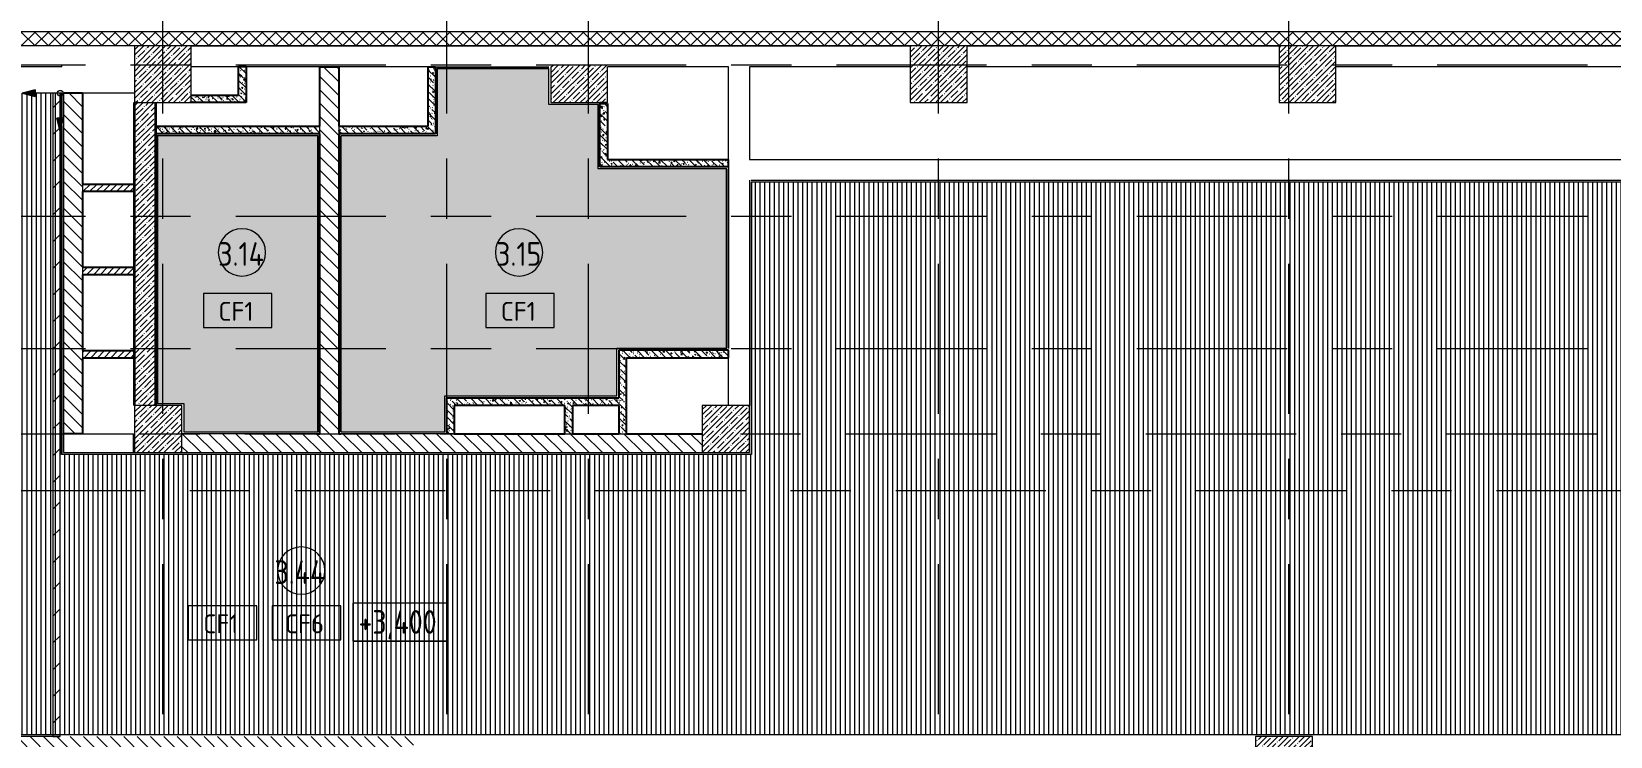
# Model space of a CAD drawing. Header units: millimetres. Extents: x -5507 to 191320, y -8553 to 29000.
# Drawn here: x 12622 to 29311, y 7900 to 15351 of the extents above; entities that cross this region are included whole.
import ezdxf

# ---------------------------------------------------------------- set-up
doc = ezdxf.new("R2010")
doc.units = ezdxf.units.MM
doc.linetypes.add('Осевая', pattern=[3175, 635, -476.25, 1587.5, -476.25])
for name, color, linetype, lineweight in [('A-AREA-IDEN', 7, 'Continuous', 9), ('A-CLNG', 7, 'Continuous', 9), ('A-CLNG-IDEN', 7, 'Continuous', 9), ('A-CLNG-PATT', 7, 'Continuous', 9), ('A-DETL', 7, 'Continuous', 9), ('A-DETL-GENF', 7, 'Continuous', 9), ('A-FLOR', 7, 'Continuous', 9), ('A-WALL', 7, 'Continuous', 9), ('G-ANNO-DIMS', 7, 'Continuous', 9), ('I-WALL', 7, 'Continuous', 9), ('S-COLS', 7, 'Continuous', 9), ('Оси-2', 7, 'Осевая', 9)]:
    doc.layers.add(name, color=color, linetype=linetype, lineweight=lineweight)
for name, color, linetype, lineweight, true_color in [('A-DETL-GENF-3', 7, 'Continuous', 9, 0x004000), ('A-WALL-1', 7, 'Continuous', 25, 0x3c3c3c), ('A-WALL-2', 7, 'Continuous', 13, 0x3c3c3c), ('A-WALL-3', 7, 'Continuous', 35, 0x3c3c3c)]:
    doc.layers.add(name, color=color, linetype=linetype, lineweight=lineweight, true_color=true_color)
doc.styles.add('GOST Common', font='GOST_Common.ttf', dxfattribs={"width": 0.9, "height": 250})
doc.styles.add('GOST Common_1', font='GOST_Common.ttf', dxfattribs={"height": 200})
pattern_1 = [(135, (0, 0), (-70.71068, -70.71068), [])]
pattern_2 = [(135, (0, 0), (-75.43415, -75.43415), [106.68, -17.78, 3.556, -17.78]), (135, (0, 75.39), (-75.43415, -75.43415), []), (50, (0, 0), (127.5292, -11.15758), [13.335, -146.685]), (355, (0, 0), (-24.66966, 133.74), [10.668, -117.348]), (100.451, (10.63, -0.93), (102.85973, 122.5818), [11.333, -124.663]), (46.184, (0, 35.56), (189.7552, -29.4304), [20.002, -220.027]), (96.636, (15.81, 33.1), (166.1822, 173.1996), [17, -186.995]), (351.184, (0, 35.56), (166.184, 173.1976), [16.002, -176.022]), (21, (17.78, 26.67), (106.13027, -71.58603), [13.335, -146.685]), (326, (17.78, 26.67), (43.2619, 128.93175), [10.668, -117.348]), (71.451, (26.62, 20.7), (149.392, 57.34505), [11.333, -124.663]), (37.5, (0, 0), (2.16223, 59.18836), [3.353, -112.573, 3.353, -115.773, -117.793]), (37.5, (0, 0), (2.16223, 59.18836), [-235.052, 3.353, -114.44]), (7.5, (0, 0), (46.77386, 70.12615), [3.353, -64.567, 3.353, -109.906, -44.894]), (7.5, (0, 0), (46.77386, 70.12615), [-181.178, 3.353, -41.542]), (327.5, (-39.65, 0), (94.91367, -4.01009), [3.353, -41.097, 3.353, -135.331, -184.023]), (327.5, (-39.65, 0), (94.91367, -4.01009), [-183.134, 3.353, -180.67]), (317.5, (-57.43, 0), (103.69057, 17.79882), [3.353, -54.432, 3.353, -88.748, -130.683]), (317.5, (-57.43, 0), (103.69057, 17.79882), [-149.885, 3.353, -127.33])]
pattern_3 = [(45, (0, 0), (-57.02463, 57.02463), []), (45, (57.025, 0), (-57.02463, 57.02463), [100.806, -20.161, 3.353, -16.808])]
pattern_4 = [(45, (0, 0), (-35.35534, 35.35534), [])]

# ---------------------------------------------------------------- blocks, each defined once
blk = doc.blocks.new('BSC_Колонна _Прямоугольная - 600х600-V4-План потолков с обозначением видов отделки и геометрии 3 этажа в осях 1-12')
at = {"layer": 'S-COLS'}
h = blk.add_hatch(dxfattribs=at)
h.set_pattern_fill('FP_6', color=256, style=0, pattern_type=2)
h.set_pattern_definition([(45, (-14010, -14900), (-57.02463, 57.02463), []), (45, (-13952.975, -14900), (-57.02463, 57.02463), [100.806, -20.161, 3.353, -16.808])])
h.paths.add_polyline_path([(-300, -300), (300, -300), (300, 300), (-300, 300), (-300, 172)])
for p, q in [((300, 300), (-300, 300)), ((-300, 300), (-300, -300)), ((300, -300), (300, 300)), ((-300, -300), (300, -300))]:
    blk.add_line(p, q, dxfattribs=at)
blk = doc.blocks.new('BSC_Колонна _Прямоугольная - 600х600-V5-План потолков с обозначением видов отделки и геометрии 3 этажа в осях 1-12')
at = {"layer": 'S-COLS'}
h = blk.add_hatch(dxfattribs=at)
h.set_pattern_fill('FP_7', color=256, style=0, pattern_type=2)
h.set_pattern_definition([(45, (-25860, -7600), (-57.02463, 57.02463), []), (45, (-25802.975, -7600), (-57.02463, 57.02463), [100.806, -20.161, 3.353, -16.808])])
h.paths.add_polyline_path([(-300, -300), (300, -300), (300, 300), (-300, 300)])
for p, q in [((300, 300), (-300, 300)), ((-300, 300), (-300, -300)), ((300, -300), (300, 300)), ((-300, -300), (300, -300))]:
    blk.add_line(p, q, dxfattribs=at)
blk = doc.blocks.new('BSC_Колонна _Прямоугольная - 600х600-V6-План потолков с обозначением видов отделки и геометрии 3 этажа в осях 1-12')
at = {"layer": 'S-COLS'}
h = blk.add_hatch(dxfattribs=at)
h.set_pattern_fill('FP_8', color=256, style=0, pattern_type=2)
h.set_pattern_definition([(45, (-26110, -14900), (-57.02463, 57.02463), []), (45, (-26052.975, -14900), (-57.02463, 57.02463), [100.806, -20.161, 3.353, -16.808])])
h.paths.add_polyline_path([(-300, -300), (300, -300), (300, 300), (-300, 300), (-300, 172)])
for p, q in [((300, 300), (-300, 300)), ((-300, 300), (-300, -300)), ((300, -300), (300, 300)), ((-300, -300), (300, -300))]:
    blk.add_line(p, q, dxfattribs=at)
blk = doc.blocks.new('BSC_Колонна _Прямоугольная - 500х500-V12-План потолков с обозначением видов отделки и геометрии 3 этажа в осях 1-12')
at = {"layer": 'S-COLS'}
h = blk.add_hatch(dxfattribs=at)
h.set_pattern_fill('FP_17', color=256, style=0, pattern_type=2)
h.set_pattern_definition([(45, (-19960, -11150), (-57.02463, 57.02463), []), (45, (-19902.975, -11150), (-57.02463, 57.02463), [100.806, -20.161, 3.353, -16.808])])
h.paths.add_polyline_path([(-250, -250), (250, -250), (250, 250), (-250, 250)])
for p, q in [((250, 250), (-250, 250)), ((-250, 250), (-250, -250)), ((250, -250), (250, 250)), ((-250, -250), (250, -250))]:
    blk.add_line(p, q, dxfattribs=at)
blk = doc.blocks.new('BSC_Колонна _Прямоугольная - 500х500-V16-План потолков с обозначением видов отделки и геометрии 3 этажа в осях 1-12')
at = {"layer": 'S-COLS'}
h = blk.add_hatch(dxfattribs=at)
h.set_pattern_fill('FP_22', color=256, style=0, pattern_type=2)
h.set_pattern_definition([(45, (-13960, -11150), (-57.02463, 57.02463), []), (45, (-13902.975, -11150), (-57.02463, 57.02463), [100.806, -20.161, 3.353, -16.808])])
h.paths.add_polyline_path([(-250, -250), (250, -250), (250, 250), (-250, 250)])
for p, q in [((250, 250), (-250, 250)), ((-250, 250), (-250, -250)), ((250, -250), (250, 250)), ((-250, -250), (250, -250))]:
    blk.add_line(p, q, dxfattribs=at)
blk = doc.blocks.new('BSC_Колонна _Прямоугольная - 600х600-V17-План потолков с обозначением видов отделки и геометрии 3 этажа в осях 1-12')
at = {"layer": 'S-COLS'}
h = blk.add_hatch(dxfattribs=at)
h.set_pattern_fill('FP_23', color=256, style=0, pattern_type=2)
h.set_pattern_definition([(45, (-22210, -14900), (-57.02463, 57.02463), []), (45, (-22152.975, -14900), (-57.02463, 57.02463), [100.806, -20.161, 3.353, -16.808])])
h.paths.add_polyline_path([(-300, -300), (300, -300), (300, 300), (-300, 300), (-300, 172)])
for p, q in [((300, 300), (-300, 300)), ((-300, 300), (-300, -300)), ((300, -300), (300, 300)), ((-300, -300), (300, -300))]:
    blk.add_line(p, q, dxfattribs=at)
blk = doc.blocks.new('Начало раскладки_красным - Начало раскладки_красным-26113037-План потолков с обозначением видов отделки и геометрии 3 этажа в осях 1-12')
at = {"layer": 'A-DETL-GENF'}
for points in [[(-265, -36), (-265, 36), (-400, 0)], [(0, -400), (36, -265), (-36, -265)]]:
    blk.add_hatch(color=256, dxfattribs=at).paths.add_polyline_path(points)
for p, q in [((-265, 36), (-400, 0)), ((-400, 0), (-265, 36)), ((-400, 0), (-265, -36)), ((-400, 0), (-265, -36)), ((-265, -36), (-265, 36)), ((-265, 36), (-265, -36)), ((-30, 0), (-265, 0)), ((0, -30), (0, -265)), ((36, -265), (-36, -265)), ((-36, -265), (0, -400)), ((0, -400), (-36, -265)), ((-36, -265), (36, -265)), ((0, -400), (36, -265)), ((0, -400), (36, -265))]:
    blk.add_line(p, q, dxfattribs=at)
blk.add_circle((0, 0), 30, dxfattribs=at)
blk = doc.blocks.new('Марка_Помещения - Номер-25198446-План потолков с обозначением видов отделки и геометрии 3 этажа в осях 1-12')
at = {"layer": 'A-AREA-IDEN'}
for start, end in [(360, 180), (180, 360)]:
    blk.add_arc((0, 0), 2.5, start, end, dxfattribs=at)
blk = doc.blocks.new('М_потолков - Марка_ Имя типа-25382930-План потолков с обозначением видов отделки и геометрии 3 этажа в осях 1-12')
at = {"layer": 'A-CLNG-IDEN'}
for p, q in [((3.625, 1.984375), (-3.625, 1.984375)), ((-3.625, 1.984375), (-3.625, -1.59375)), ((3.625, -1.59375), (3.625, 1.984375)), ((-3.625, -1.59375), (3.625, -1.59375))]:
    blk.add_line(p, q, dxfattribs=at)
blk = doc.blocks.new('Высотные отметки - 10х4_h_-17668695-План потолков с обозначением видов отделки и геометрии 3 этажа в осях 1-12')
at = {"layer": 'G-ANNO-DIMS'}
for p, q in [((-5, 4), (-5, 0)), ((5, 4), (-5, 4)), ((5, 4), (-5, 4)), ((-5, 4), (-5, 0)), ((5, 4), (5, 0)), ((5, 0), (5, 4)), ((5, 0), (-5, 0)), ((-5, 0), (5, 0))]:
    blk.add_line(p, q, dxfattribs=at)

msp = doc.modelspace()

# ---------------------------------------------------------------- hatches: boundary and pattern name
at = {"layer": 'A-CLNG-PATT'}
h = msp.add_hatch(dxfattribs=at)
h.set_pattern_fill('FP_30', color=256, style=0, pattern_type=2)
h.set_pattern_definition([(90, (10874.256, 18617.546), (-50, 3e-15), [])])
h.paths.add_polyline_path([(38490, 7921), (38490, 10679), (37969, 10679), (37969, 11221), (38249, 11221), (38249, 14979), (33631, 14979), (33631, 14579), (32989, 14579), (32989, 14959), (31782.2, 14959), (31782.2, 13759), (20231, 13759), (20231, 10879), (12939.3, 10879), (12939.3, 14355.2), (12924.3, 14300.9), (12888.2, 14435.2), (12939.3, 14435.3), (12939.3, 14700), (12659.5, 14700), (12659.5, 14663.6), (12524.3, 14700), (6781, 14700), (6781, 14579), (6139, 14579), (6139, 14700), (5661, 14700), (5661, 13999), (3109, 13999), (3109, 14959), (411, 14959), (411, 14679), (111, 14679), (111, 11421), (411, 11421), (411, 10879), (111, 10879), (111, 8521), (1271, 8521), (1271, 7921), (38356.5, 7921)])
for points in [[(16989, 11121), (16989, 11501), (18809, 11501), (18809, 12002.9), (19969, 12002.9), (19969, 13899), (18609.3, 13899), (18609.3, 14579), (18089.3, 14579), (18089.3, 14959), (16911, 14959), (16911, 14249), (15891, 14249), (15891, 11121)], [(15649, 11121), (15649, 14249), (13952, 14249), (13952, 11421), (14231, 11421), (14231, 11121), (14378.3, 11121)]]:
    msp.add_hatch(color=256, dxfattribs=at).paths.add_polyline_path(points)
at = {"layer": 'A-DETL-GENF-3'}
h = msp.add_hatch(dxfattribs=at)
h.set_pattern_fill('FP_39', color=256, style=0, pattern_type=2)
h.set_pattern_definition([(45, (0, 0), (-141.4214, 141.4214), [])])
h.paths.add_polyline_path([(12924.3, 7900), (12924.3, 14300.9), (12888.2, 14435.2), (12924.3, 14435.3), (12924.3, 14700), (12847.5, 14700), (12847.5, 7900)])
at = {"layer": 'A-WALL'}
h = msp.add_hatch(dxfattribs=at)
h.set_pattern_fill('FP_10', color=256, style=0, pattern_type=2)
h.set_pattern_definition([(45, (0, 0), (-70.71068, 70.71068), []), (135, (0, 0), (-70.71068, -70.71068), [])])
h.paths.add_polyline_path([(38907.7, 15200), (38907.7, 15350), (-260, 15350), (-260, 15200), (36176.7, 15200)])
at = {"layer": 'I-WALL'}
h = msp.add_hatch(dxfattribs=at)
h.set_pattern_fill('FP_16', color=256, style=0, pattern_type=2)
h.set_pattern_definition(pattern_2)
h.paths.add_polyline_path([(14810, 14680), (14890, 14680), (14890, 14980), (14810, 14980)])
h = msp.add_hatch(dxfattribs=at)
h.set_pattern_fill('FP_9', color=256, style=0, pattern_type=2)
h.set_pattern_definition(pattern_1)
h.paths.add_polyline_path([(15870, 11100), (15870, 14980), (15670, 14980), (15670, 11100), (15831.5, 11100)])
h = msp.add_hatch(dxfattribs=at)
h.set_pattern_fill('FP_16', color=256, style=0, pattern_type=2)
h.set_pattern_definition(pattern_2)
h.paths.add_polyline_path([(16810, 14350), (16890, 14350), (16890, 14980), (16810, 14980)])
h = msp.add_hatch(dxfattribs=at)
h.set_pattern_fill('FP_9', color=256, style=0, pattern_type=2)
h.set_pattern_definition(pattern_1)
h.paths.add_polyline_path([(13161.3, 11100), (13161.3, 14700), (12961.3, 14700), (12961.3, 11100)])
h = msp.add_hatch(dxfattribs=at)
h.set_pattern_fill('FP_11', color=256, style=0, pattern_type=2)
h.set_pattern_definition(pattern_3)
h.paths.add_polyline_path([(13931, 11400), (13931, 14600), (13711, 14600), (13711, 11400)])
h = msp.add_hatch(dxfattribs=at)
h.set_pattern_fill('FP_16', color=256, style=0, pattern_type=2)
h.set_pattern_definition(pattern_2)
h.paths.add_polyline_path([(14890, 14600), (14890, 14680), (14310, 14680), (14310, 14600), (14378.3, 14600)])
h = msp.add_hatch(dxfattribs=at)
h.set_pattern_fill('FP_16', color=256, style=0, pattern_type=2)
h.set_pattern_definition(pattern_2)
h.paths.add_polyline_path([(18710.3, 13920), (18710.3, 14590), (18630.3, 14590), (18630.3, 13920)])
h = msp.add_hatch(dxfattribs=at)
h.set_pattern_fill('FP_16', color=256, style=0, pattern_type=2)
h.set_pattern_definition(pattern_2)
h.paths.add_polyline_path([(13931, 14270), (15670, 14270), (15670, 14350), (13931, 14350)])
h = msp.add_hatch(dxfattribs=at)
h.set_pattern_fill('FP_16', color=256, style=0, pattern_type=2)
h.set_pattern_definition(pattern_2)
h.paths.add_polyline_path([(16890, 14270), (16890, 14350), (15870, 14350), (15870, 14270)])
h = msp.add_hatch(dxfattribs=at)
h.set_pattern_fill('FP_16', color=256, style=0, pattern_type=2)
h.set_pattern_definition(pattern_2)
h.paths.add_polyline_path([(18710.3, 13920), (19990, 13920), (19990, 14000), (18710.3, 14000)])
h = msp.add_hatch(dxfattribs=at)
h.set_pattern_fill('FP_21', color=256, style=0, pattern_type=2)
h.set_pattern_definition(pattern_4)
h.paths.add_polyline_path([(13711, 13660), (13711, 13740), (13161.3, 13740), (13161.3, 13660)])
h = msp.add_hatch(dxfattribs=at)
h.set_pattern_fill('FP_21', color=256, style=0, pattern_type=2)
h.set_pattern_definition(pattern_4)
h.paths.add_polyline_path([(13711, 12780), (13711, 12860), (13161.3, 12860), (13161.3, 12780)])
h = msp.add_hatch(dxfattribs=at)
h.set_pattern_fill('FP_21', color=256, style=0, pattern_type=2)
h.set_pattern_definition(pattern_4)
h.paths.add_polyline_path([(13161.3, 11900), (13711, 11900), (13711, 11980), (13161.3, 11980)])
h = msp.add_hatch(dxfattribs=at)
h.set_pattern_fill('FP_16', color=256, style=0, pattern_type=2)
h.set_pattern_definition(pattern_2)
h.paths.add_polyline_path([(18830, 11100), (18910, 11100), (18910, 11981.9), (18830, 11981.9), (18830, 11400)])
h = msp.add_hatch(dxfattribs=at)
h.set_pattern_fill('FP_16', color=256, style=0, pattern_type=2)
h.set_pattern_definition(pattern_2)
h.paths.add_polyline_path([(18910, 11901.9), (19990, 11901.9), (19990, 11981.9), (18910, 11981.9)])
h = msp.add_hatch(dxfattribs=at)
h.set_pattern_fill('FP_16', color=256, style=0, pattern_type=2)
h.set_pattern_definition(pattern_2)
h.paths.add_polyline_path([(17090, 11100), (17090, 11480), (17010, 11480), (17010, 11100)])
h = msp.add_hatch(dxfattribs=at)
h.set_pattern_fill('FP_16', color=256, style=0, pattern_type=2)
h.set_pattern_definition(pattern_2)
h.paths.add_polyline_path([(18260, 11400), (18830, 11400), (18830, 11480), (17090, 11480), (17090, 11400)])
h = msp.add_hatch(dxfattribs=at)
h.set_pattern_fill('FP_16', color=256, style=0, pattern_type=2)
h.set_pattern_definition(pattern_2)
h.paths.add_polyline_path([(18260, 11100), (18340, 11100), (18340, 11400), (18260, 11400)])
h = msp.add_hatch(dxfattribs=at)
h.set_pattern_fill('FP_9', color=256, style=0, pattern_type=2)
h.set_pattern_definition(pattern_1)
h.paths.add_polyline_path([(15831.5, 10900), (19710, 10900), (19710, 11100), (14210, 11100), (14210, 10900), (14378.3, 10900)])
h = msp.add_hatch(dxfattribs=at)
h.set_pattern_fill('FP_9', color=256, style=0, pattern_type=2)
h.set_pattern_definition(pattern_1)
h.paths.add_polyline_path([(10560, 7700), (14095.8, 7700), (14095.7, 7715.9), (14155.2, 7700), (16660, 7700), (16660, 7900), (8260, 7900), (8260, 7700), (10018.7, 7700)])
h.paths.add_polyline_path([(3730, 7700), (5215.8, 7700), (5215.7, 7715.9), (5275.2, 7700), (7660, 7700), (7660, 7900), (3730, 7900)])
at = {"layer": 'S-COLS'}
h = msp.add_hatch(dxfattribs=at)
h.set_pattern_fill('FP_11', color=256, style=0, pattern_type=2)
h.set_pattern_definition(pattern_3)
h.paths.add_polyline_path([(18110.3, 14600), (18710.3, 14600), (18710.3, 15000), (18110.3, 15000), (18110.3, 14960)])

# ---------------------------------------------------------------- linework, layer by layer
at = {"layer": 'A-CLNG'}
for p, q in [((18089.3, 14959), (16911, 14959)), ((16911, 14959), (16911, 14249)), ((18089.3, 14579), (18089.3, 14959)), ((12939.3, 14435.2), (12939.3, 14700)), ((18609.3, 14579), (18089.3, 14579)), ((18609.3, 13899), (18609.3, 14579)), ((12939.3, 10879), (12939.3, 14355.2)), ((15649, 14249), (13952, 14249)), ((13952, 14249), (13952, 11421)), ((15649, 11121), (15649, 14249)), ((16911, 14249), (15891, 14249)), ((15891, 14249), (15891, 11121)), ((19969, 13899), (18609.3, 13899)), ((31782.2, 13759), (20231, 13759)), ((20231, 13759), (20231, 10879)), ((13952, 11421), (14231, 11421)), ((14231, 11421), (14231, 11121)), ((14231, 11121), (15649, 11121)), ((20231, 10879), (12939.3, 10879)), ((1271, 7921), (12924.3, 7921)), ((12925.1, 7921), (38490, 7921))]:
    msp.add_line(p, q, dxfattribs=at)
at = {"layer": 'A-DETL'}
for p, q in [((12924.3, 14700), (12847.5, 14700)), ((12847.5, 14700), (12847.5, 7900)), ((12924.3, 14435.2), (12924.3, 14700)), ((12924.3, 7900), (12924.3, 14300.9)), ((12847.5, 7900), (12924.3, 7900))]:
    msp.add_line(p, q, dxfattribs=at)
at = {"layer": 'A-FLOR'}
msp.add_line((12939.3, 14655), (12941.2, 14655), dxfattribs=at)
at = {"layer": 'A-WALL'}
for p, q in [((38907.7, 15350), (-260, 15350)), ((14310, 15200), (18110.3, 15200)), ((18710.3, 15200), (21910, 15200)), ((22510, 15200), (25810, 15200)), ((26410, 15200), (30010, 15200)), ((12961.3, 14700), (12961.3, 11100)), ((15670, 14270), (15670, 14350)), ((15870, 14350), (15870, 14270)), ((13161.3, 13740), (13161.3, 13660)), ((13161.3, 12860), (13161.3, 12780)), ((13161.3, 11980), (13161.3, 11900)), ((15650, 11100), (14230, 11100)), ((17090, 11100), (15890, 11100)), ((18260, 11100), (18340, 11100)), ((18830, 11100), (18910, 11100)), ((14210, 10900), (19710, 10900)), ((12924.3, 7900), (8260, 7900))]:
    msp.add_line(p, q, dxfattribs=at)
at = {"layer": 'A-WALL-1'}
for p, q in [((14890, 14980), (14810, 14980)), ((14810, 14680), (14810, 14980)), ((14890, 14980), (14890, 14600)), ((15670, 14350), (15670, 14980)), ((15670, 14980), (15870, 14980)), ((15870, 14980), (15870, 14350)), ((16810, 14980), (16810, 14350)), ((16810, 14980), (16890, 14980)), ((16890, 14980), (16890, 14270)), ((13161.3, 14700), (12961.3, 14700)), ((13161.3, 14700), (13161.3, 13740)), ((14310, 14680), (14810, 14680)), ((14890, 14600), (14310, 14600)), ((18630.3, 13920), (18630.3, 14590)), ((18630.3, 14590), (18710.3, 14590)), ((18710.3, 14590), (18710.3, 14000)), ((13931, 14350), (15670, 14350)), ((15670, 14270), (13931, 14270)), ((15670, 11100), (15670, 14270)), ((15870, 14350), (16810, 14350)), ((15870, 14270), (15870, 11100)), ((16890, 14270), (15870, 14270)), ((19990, 13920), (18630.3, 13920)), ((18710.3, 14000), (19990, 14000)), ((19990, 13920), (19990, 14000)), ((13161.3, 13740), (13711, 13740)), ((13161.3, 13660), (13161.3, 12860)), ((13711, 13660), (13161.3, 13660)), ((13161.3, 12860), (13711, 12860)), ((13161.3, 12780), (13161.3, 11980)), ((13711, 12780), (13161.3, 12780)), ((13161.3, 11980), (13711, 11980)), ((13161.3, 11900), (13161.3, 11100)), ((13711, 11900), (13161.3, 11900)), ((18830, 11981.9), (18830, 11480)), ((19990, 11981.9), (18830, 11981.9)), ((18910, 11100), (18910, 11901.9)), ((18910, 11901.9), (19990, 11901.9)), ((19990, 11901.9), (19990, 11981.9)), ((17010, 11100), (17010, 11480)), ((17010, 11480), (18830, 11480)), ((17090, 11400), (17090, 11100)), ((18260, 11400), (17090, 11400)), ((18260, 11100), (18260, 11400)), ((18830, 11400), (18340, 11400)), ((18340, 11400), (18340, 11100)), ((18830, 11400), (18830, 11100)), ((13161.3, 11100), (12961.3, 11100)), ((14210, 11100), (14230, 11100)), ((15650, 11100), (15670, 11100)), ((15870, 11100), (15890, 11100)), ((17090, 11100), (18260, 11100)), ((18340, 11100), (18830, 11100)), ((18910, 11100), (19710, 11100))]:
    msp.add_line(p, q, dxfattribs=at)
at = {"layer": 'A-WALL-2'}
for p, q in [((13710, 15200), (390, 15200)), ((21910, 15200), (14310, 15200)), ((25810, 15200), (22510, 15200)), ((30010, 15200), (26410, 15200))]:
    msp.add_line(p, q, dxfattribs=at)
at = {"layer": 'A-WALL-3'}
for p, q in [((13711, 11400), (13711, 14600)), ((13931, 14600), (13931, 11400))]:
    msp.add_line(p, q, dxfattribs=at)
at = {"layer": 'I-WALL'}
for p, q in [((6780, 15000), (12941.3, 15000)), ((12941.3, 14980), (6780, 14980)), ((12941.3, 14980), (12941.3, 15000)), ((16810, 14980), (14310, 14980)), ((16890, 14980), (18090.3, 14980)), ((18090.3, 14960), (16910, 14960)), ((16910, 14960), (16910, 14250)), ((18090.3, 14580), (18090.3, 14960)), ((18110.3, 14980), (18110.3, 14600)), ((19990, 14980), (18710.3, 14980)), ((19990, 14000), (19990, 14980)), ((20210, 14980), (20210, 14000)), ((21910, 14980), (20210, 14980)), ((25810, 14980), (22510, 14980)), ((30010, 14980), (26410, 14980)), ((12924.3, 14700), (12659.5, 14700)), ((12941.3, 14700), (12925.1, 14700)), ((12940.3, 14700.1), (12940.3, 14435.2)), ((12941.3, 14435.2), (12941.3, 14700)), ((13710, 14700), (13161.3, 14700)), ((18610.3, 14580), (18090.3, 14580)), ((18110.3, 14600), (18630.3, 14600)), ((18610.3, 13900), (18610.3, 14580)), ((18630.3, 14600), (18630.3, 14590)), ((12940.3, 14359), (12940.3, 10880)), ((12941.3, 10880), (12941.3, 14362.7)), ((15650, 14250), (13951, 14250)), ((13951, 14250), (13951, 11420)), ((15650, 11120), (15650, 14250)), ((16910, 14250), (15890, 14250)), ((15890, 11120), (15890, 14250)), ((15891, 14249), (15890, 14249)), ((19970, 13900), (18610.3, 13900)), ((19970, 13899), (19969, 13899)), ((19969, 12002.9), (19969, 13899)), ((19970, 13900), (19970, 12002.9)), ((19990, 13920), (19990, 12001.9)), ((20210, 14000), (30790, 14000)), ((20210, 13780), (20210, 11400)), ((20230, 13780), (31010, 13780)), ((20230, 13760), (20230, 10880)), ((31781.2, 13760), (20230, 13760)), ((18809, 11501), (18809, 12002.9)), ((18809, 12002.9), (19969, 12002.9)), ((18810, 11501), (18810, 12001.9)), ((18810, 12001.9), (19970, 12001.9)), ((19990, 11400), (19990, 11901.9)), ((13951, 11420), (14230, 11420)), ((14230, 11420), (14230, 11120)), ((16989, 11121), (16989, 11501)), ((16989, 11501), (18809, 11501)), ((16990, 11121), (16990, 11500)), ((16990, 11500), (18810, 11500)), ((12961.3, 11100), (12961.3, 10900)), ((13161.3, 11100), (13701, 11100)), ((13701, 10900), (13701, 11100)), ((14230, 11120), (15650, 11120)), ((15891, 11121), (15891, 11120)), ((15891, 11121), (16989, 11121)), ((15891, 11120), (16990, 11120)), ((20230, 10880), (12941.3, 10880)), ((12961.3, 10900), (13710, 10900)), ((1270, 7920), (12924.3, 7920)), ((12925.1, 7920), (38490, 7920)), ((13569.3, 7920), (13569.3, 7921)), ((15009.3, 7921), (15009.3, 7920)), ((19409.5, 7921), (19409.5, 7920)), ((20609.5, 7920), (20609.5, 7921)), ((22611, 7920), (22611, 7921)), ((24051, 7921), (24051, 7920))]:
    msp.add_line(p, q, dxfattribs=at)
at = {"layer": 'S-COLS'}
for p, q in [((18110.3, 15200), (18710.3, 15200)), ((18110.3, 15000), (18710.3, 15000)), ((18710.3, 14600), (18710.3, 14980)), ((18710.3, 14600), (18630.3, 14600))]:
    msp.add_line(p, q, dxfattribs=at)
at = {"layer": 'Оси-2'}
for p, q in [((14010, 673.4), (14010, 24898.1)), ((17010, 673.4), (17010, 24898.1)), ((18510, 673.4), (18510, 24898.1)), ((22210, 673.4), (22210, 24898.1)), ((25910, 673.4), (25910, 24898.1)), ((-2206.6, 15000), (35990, 15000)), ((-2206.6, 13400), (35990, 13400)), ((-2206.6, 12000), (35990, 12000)), ((-2109.8, 11100), (35990, 11100)), ((-1579.7, 10500), (35990, 10500))]:
    msp.add_line(p, q, dxfattribs=at)

# ---------------------------------------------------------------- block references
at = {"layer": 'A-AREA-IDEN', "xscale": 99.99999999999993, "yscale": 99.99999999999993, "zscale": 99.99999999999993}
for p in [(14846, 13016.7), (17774.7, 13016.7), (15472.6, 9653.5)]:
    msp.add_blockref('Марка_Помещения - Номер-25198446-План потолков с обозначением видов отделки и геометрии 3 этажа в осях 1-12', p, dxfattribs=at)
at = {"layer": 'A-CLNG-IDEN', "xscale": 99.99999999999993, "yscale": 99.99999999999993, "zscale": 99.99999999999993}
for p in [(14800.5, 12383.7), (17784.9, 12383.7), (14640.3, 9080.9), (15526.8, 9080.9)]:
    msp.add_blockref('М_потолков - Марка_ Имя типа-25382930-План потолков с обозначением видов отделки и геометрии 3 этажа в осях 1-12', p, dxfattribs=at)
at = {"layer": 'A-DETL-GENF', "rotation": 0.03359668727813597}
msp.add_blockref('Начало раскладки_красным - Начало раскладки_красным-26113037-План потолков с обозначением видов отделки и геометрии 3 этажа в осях 1-12', (12924.3, 14700), dxfattribs=at)
at = {"layer": 'G-ANNO-DIMS', "xscale": 99.99999999999993, "yscale": 99.99999999999993, "zscale": 99.99999999999993}
msp.add_blockref('Высотные отметки - 10х4_h_-17668695-План потолков с обозначением видов отделки и геометрии 3 этажа в осях 1-12', (16518.2, 8908.5), dxfattribs=at)
at = {"layer": 'S-COLS'}
for name, p in [('BSC_Колонна _Прямоугольная - 600х600-V4-План потолков с обозначением видов отделки и геометрии 3 этажа в осях 1-12', (14010, 14900)), ('BSC_Колонна _Прямоугольная - 600х600-V17-План потолков с обозначением видов отделки и геометрии 3 этажа в осях 1-12', (22210, 14900)), ('BSC_Колонна _Прямоугольная - 600х600-V6-План потолков с обозначением видов отделки и геометрии 3 этажа в осях 1-12', (26110, 14900)), ('BSC_Колонна _Прямоугольная - 500х500-V16-План потолков с обозначением видов отделки и геометрии 3 этажа в осях 1-12', (13960, 11150)), ('BSC_Колонна _Прямоугольная - 500х500-V12-План потолков с обозначением видов отделки и геометрии 3 этажа в осях 1-12', (19960, 11150)), ('BSC_Колонна _Прямоугольная - 600х600-V5-План потолков с обозначением видов отделки и геометрии 3 этажа в осях 1-12', (25860, 7600))]:
    msp.add_blockref(name, p, dxfattribs=at)

# ---------------------------------------------------------------- texts
at = {"layer": 'A-AREA-IDEN', "char_height": 250, "attachment_point": 1, "style": 'GOST Common'}
for s, insert, width in [('3.14', (14595.1, 13125.2), 627.721), ('3.15', (17532.8, 13125.2), 606.076), ('3.44', (15188.9, 9762.1), 707.088)]:
    msp.add_mtext(s, dxfattribs=dict(at, insert=insert, width=width))
at = {"layer": 'A-CLNG-IDEN', "char_height": 200, "attachment_point": 1, "style": 'GOST Common_1'}
for s, insert, width in [('CF1', (14597.7, 12493.5), 472.996), ('CF1', (17582.1, 12493.5), 472.996), ('CF1', (14437.5, 9190.6), 472.996), ('CF6', (15301, 9190.6), 529.114)]:
    msp.add_mtext(s, dxfattribs=dict(at, insert=insert, width=width))
at = {"layer": 'G-ANNO-DIMS', "insert": (16078.2, 9235.2), "char_height": 250, "width": 1055.976, "attachment_point": 1, "line_spacing_factor": 1.022761, "style": 'GOST Common'}
msp.add_mtext('+3,400', dxfattribs=at)

doc.saveas('drawing.dxf')
